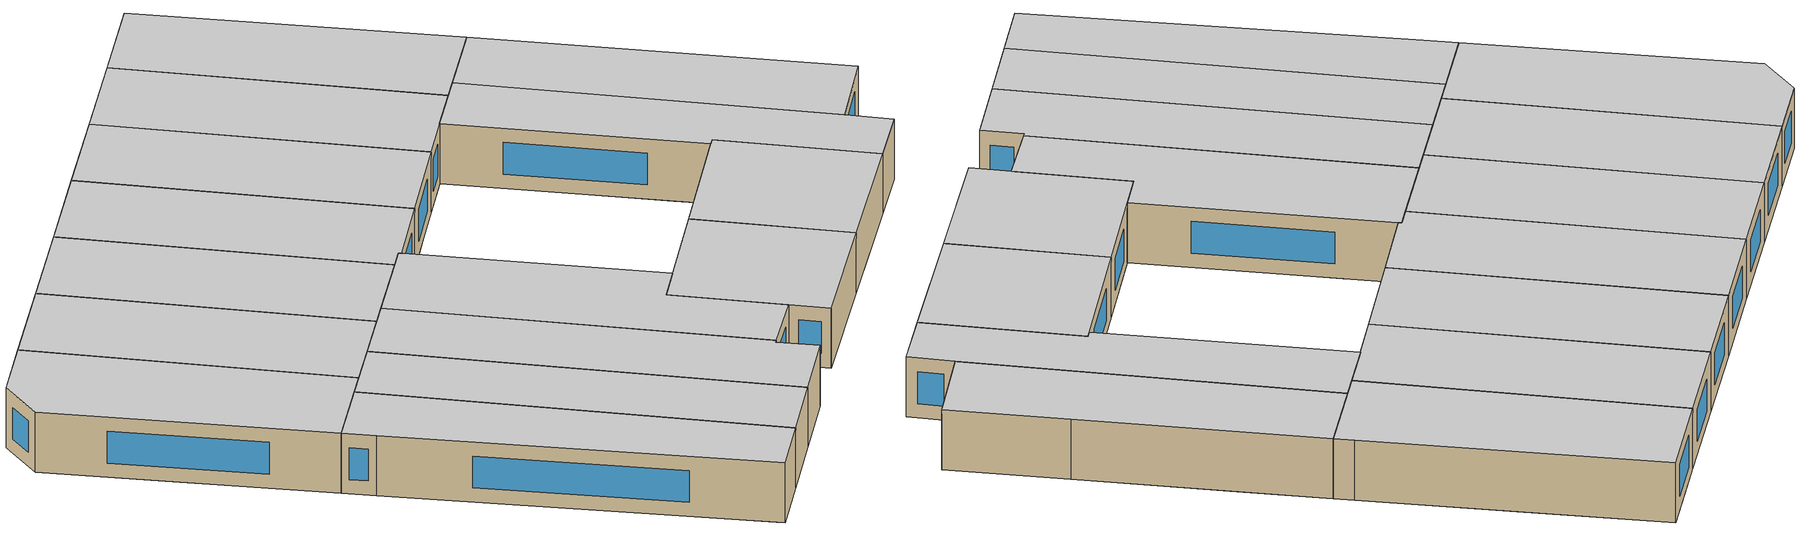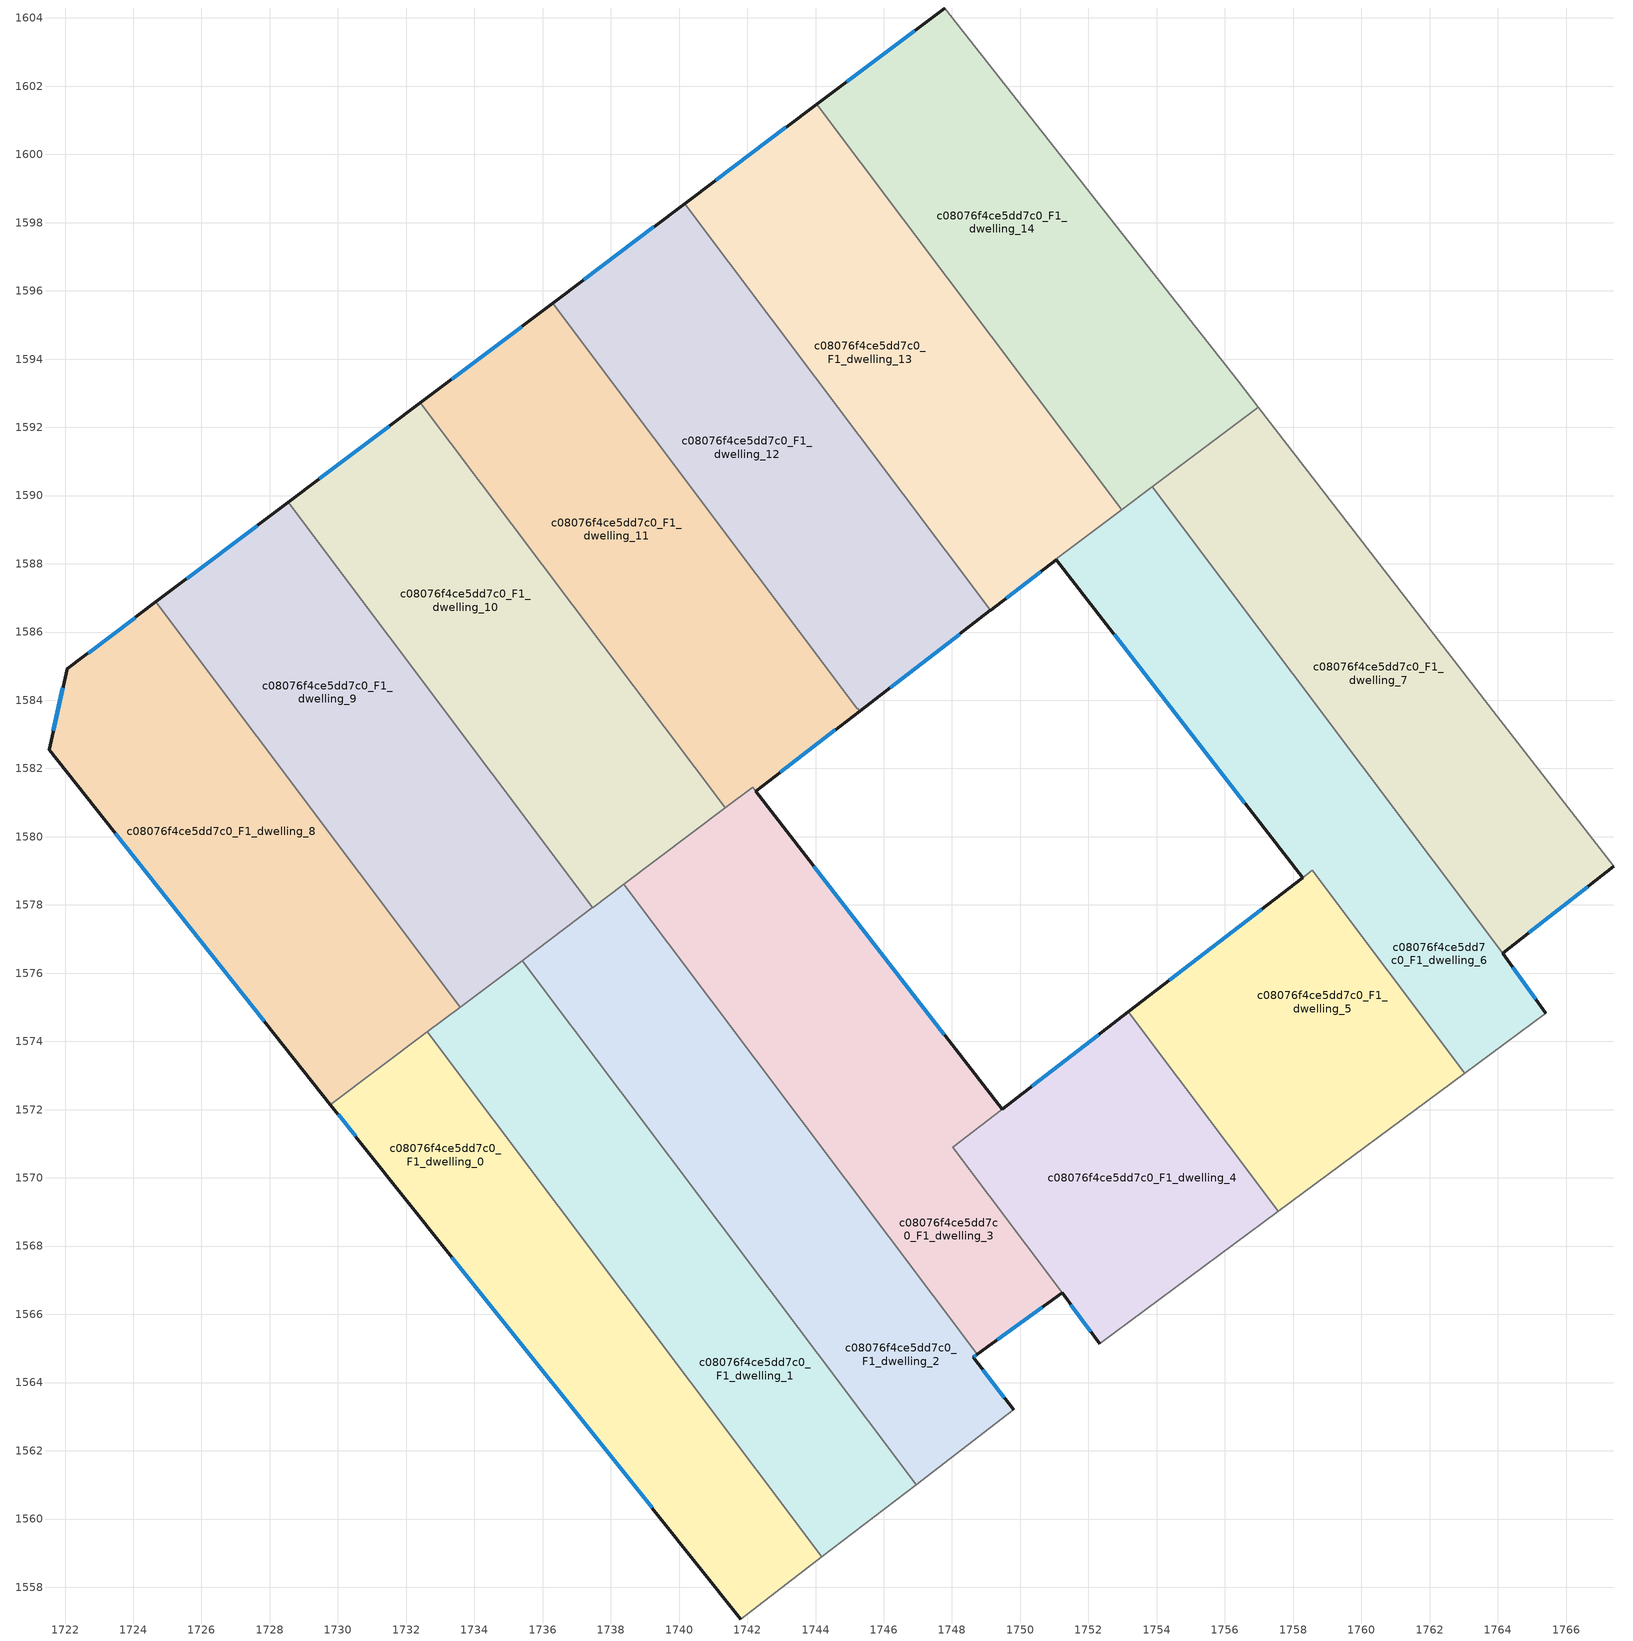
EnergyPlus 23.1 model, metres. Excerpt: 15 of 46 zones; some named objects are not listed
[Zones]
c08076f4ce5dd7c0_F1_dwelling_0
 floor to c08076f4ce5dd7c0_F0_dwelling_10 (EU_floor_Construction): 1732.95,1573.83 1736.19,1569.53 1733.48,1567.5 1730.74,1570.93 1729.78,1572.15 1731.18,1573.19 z3
 floor to c08076f4ce5dd7c0_F0_dwelling_11 (EU_floor_Construction): 1736.19,1569.53 1739.48,1565.15 1737.52,1562.44 1733.48,1567.5 z3
 floor to c08076f4ce5dd7c0_F0_dwelling_12 (EU_floor_Construction): 1739.48,1565.15 1742.84,1560.68 1741.57,1557.37 1737.52,1562.44 z3
 floor to c08076f4ce5dd7c0_F0_dwelling_13 (EU_floor_Construction): 1742.84,1560.68 1744.19,1558.89 1741.81,1557.07 1741.57,1557.37 z3
 floor to c08076f4ce5dd7c0_F0_dwelling_9 (EU_floor_Construction): 1732.62,1574.28 1732.95,1573.83 1731.18,1573.19 z3
 wall outside (EU_wall_Construction): 1729.78,1572.14 1730.74,1570.93 1741.81,1557.07 z3:6
 wall to c08076f4ce5dd7c0_F1_dwelling_1 (EU_wall_Construction): 1744.19,1558.89 1732.62,1574.28 z3:6
 wall adiabatic (EU_wall_Construction): 1741.81,1557.07 1744.19,1558.89 z3:6
 wall to c08076f4ce5dd7c0_F1_dwelling_8 (EU_wall_Construction): 1732.62,1574.28 1729.78,1572.14 z3:6
 window (EU_Window_Construction): 1733.34,1567.68 1739.21,1560.32 / 1730.01,1571.86 1730.52,1571.22 z3.7:5.3
 ceiling to c08076f4ce5dd7c0_F2_dwelling_0 (EU_floor_Construction): 1744.19,1558.89 1732.62,1574.28 1729.78,1572.14 1730.74,1570.93 1741.81,1557.07 z6
c08076f4ce5dd7c0_F1_dwelling_1
 floor to c08076f4ce5dd7c0_F0_dwelling_12 (EU_floor_Construction): 1741.62,1568.1 1744.31,1564.52 1742.84,1560.68 1739.48,1565.15 z3
 floor to c08076f4ce5dd7c0_F0_dwelling_10 (EU_floor_Construction): 1736.38,1575.07 1738.98,1571.62 1736.19,1569.53 1732.95,1573.83 z3
 floor adiabatic (EU_floor_Construction): 1744.31,1564.52 1746.95,1561.01 1744.19,1558.89 1742.84,1560.68 z3
 floor to c08076f4ce5dd7c0_F0_dwelling_11 (EU_floor_Construction): 1738.98,1571.62 1741.62,1568.1 1739.48,1565.15 1736.19,1569.53 z3
 floor to c08076f4ce5dd7c0_F0_dwelling_9 (EU_floor_Construction): 1735.4,1576.37 1736.38,1575.07 1732.95,1573.83 1732.62,1574.28 z3
 wall to c08076f4ce5dd7c0_F1_dwelling_2 (EU_wall_Construction): 1746.95,1561.01 1735.4,1576.37 z3:6
 wall adiabatic (EU_wall_Construction): 1744.19,1558.89 1746.95,1561.01 z3:6
 wall to c08076f4ce5dd7c0_F1_dwelling_9 (EU_wall_Construction): 1735.4,1576.37 1733.59,1575.01 z3:6
 wall to c08076f4ce5dd7c0_F1_dwelling_8 (EU_wall_Construction): 1733.59,1575.01 1732.62,1574.28 z3:6
 ceiling to c08076f4ce5dd7c0_F2_dwelling_1 (EU_floor_Construction): 1746.95,1561.01 1735.4,1576.37 1732.62,1574.28 1744.19,1558.89 z6
c08076f4ce5dd7c0_F1_dwelling_10
 floor adiabatic (EU_floor_Construction): 1736.29,1587.58 1739.8,1582.91 1732.16,1584.98 1728.54,1589.8 1730.05,1590.94 z3
 floor to c08076f4ce5dd7c0_F0_dwelling_7 (EU_floor_Construction): 1739.8,1582.91 1741.32,1580.88 1734.8,1581.48 1732.16,1584.98 z3
 floor to c08076f4ce5dd7c0_F0_dwelling_5 (EU_floor_Construction): 1732.42,1592.72 1736.29,1587.58 1730.05,1590.94 z3
 floor to c08076f4ce5dd7c0_F0_dwelling_8 (EU_floor_Construction): 1741.32,1580.88 1741.35,1580.84 1738.83,1578.95 1736.85,1578.75 1734.8,1581.48 z3
 floor to c08076f4ce5dd7c0_F0_dwelling_9 (EU_floor_Construction): 1738.83,1578.95 1737.47,1577.93 1736.85,1578.75 z3
 wall outside (EU_wall_Construction): 1732.42,1592.72 1728.54,1589.8 z3:6
 wall to c08076f4ce5dd7c0_F1_dwelling_11 (EU_wall_Construction): 1741.35,1580.84 1732.42,1592.72 z3:6
 wall to c08076f4ce5dd7c0_F1_dwelling_9 (EU_wall_Construction): 1728.54,1589.8 1737.47,1577.92 z3:6
 wall to c08076f4ce5dd7c0_F1_dwelling_3 (EU_wall_Construction): 1738.38,1578.61 1741.35,1580.84 z3:6
 wall to c08076f4ce5dd7c0_F1_dwelling_2 (EU_wall_Construction): 1737.47,1577.93 1738.38,1578.61 z3:6
 window (EU_Window_Construction): 1731.51,1592.04 1729.45,1590.49 z3.7:5.3
 ceiling to c08076f4ce5dd7c0_F2_dwelling_10 (EU_floor_Construction): 1741.35,1580.84 1732.42,1592.72 1728.54,1589.8 1737.47,1577.92 z6
c08076f4ce5dd7c0_F1_dwelling_11
 floor to c08076f4ce5dd7c0_F0_dwelling_5 (EU_floor_Construction): 1741.39,1588.86 1745.23,1583.76 1745.29,1583.68 1744.57,1583.13 1736.29,1587.58 1732.42,1592.72 1735.3,1594.89 z3
 floor to c08076f4ce5dd7c0_F0_dwelling_4 (EU_floor_Construction): 1736.29,1595.64 1741.39,1588.86 1735.3,1594.89 z3
 floor to c08076f4ce5dd7c0_F0_dwelling_7 (EU_floor_Construction): 1743.12,1582.01 1742.25,1581.33 1742.16,1581.45 1741.4,1580.88 1741.32,1580.88 1739.8,1582.91 z3
 floor adiabatic (EU_floor_Construction): 1744.57,1583.13 1743.12,1582.01 1739.8,1582.91 1741.32,1580.88 1741.4,1580.88 1741.35,1580.84 1736.29,1587.58 z3
 wall outside (EU_wall_Construction): 1742.25,1581.33 1745.29,1583.68 / 1736.29,1595.64 1732.42,1592.72 z3:6
 wall to c08076f4ce5dd7c0_F1_dwelling_12 (EU_wall_Construction): 1745.29,1583.68 1745.23,1583.76 1736.29,1595.64 z3:6
 wall to c08076f4ce5dd7c0_F1_dwelling_3 (EU_wall_Construction): 1741.35,1580.85 1742.16,1581.45 1742.25,1581.33 z3:6
 window (EU_Window_Construction): 1742.96,1581.88 1744.58,1583.13 / 1735.38,1594.96 1733.33,1593.41 z3.7:5.3
 ceiling to c08076f4ce5dd7c0_F2_dwelling_11 (EU_floor_Construction): 1745.29,1583.68 1745.23,1583.76 1736.29,1595.64 1732.42,1592.72 1741.35,1580.84 1742.16,1581.45 1742.25,1581.33 z6
c08076f4ce5dd7c0_F1_dwelling_12
 floor to c08076f4ce5dd7c0_F0_dwelling_4 (EU_floor_Construction): 1741.91,1596.24 1747.51,1585.39 1746.04,1584.25 1741.41,1588.84 1736.29,1595.64 1740.17,1598.56 z3
 floor to c08076f4ce5dd7c0_F0_dwelling_3 (EU_floor_Construction): 1741.91,1596.24 1748.93,1586.91 1749,1586.54 1747.51,1585.39 z3
 floor to c08076f4ce5dd7c0_F0_dwelling_5 (EU_floor_Construction): 1746.04,1584.25 1745.29,1583.68 1745.23,1583.76 1741.41,1588.84 z3
 floor to c08076f4ce5dd7c0_F0_dwelling_2 (EU_floor_Construction): 1748.93,1586.91 1749.1,1586.67 1749.13,1586.63 1749,1586.54 z3
 wall outside (EU_wall_Construction): 1745.29,1583.68 1749.13,1586.63 / 1740.17,1598.56 1736.29,1595.64 z3:6
 wall to c08076f4ce5dd7c0_F1_dwelling_13 (EU_wall_Construction): 1749.13,1586.63 1749.1,1586.67 1740.17,1598.56 z3:6
 window (EU_Window_Construction): 1746.19,1584.37 1748.23,1585.94 / 1739.26,1597.87 1737.2,1596.33 z3.7:5.3
 ceiling to c08076f4ce5dd7c0_F2_dwelling_12 (EU_floor_Construction): 1749.13,1586.63 1749.1,1586.67 1740.17,1598.56 1736.29,1595.64 1745.23,1583.76 1745.29,1583.68 z6
c08076f4ce5dd7c0_F1_dwelling_13
 floor to c08076f4ce5dd7c0_F0_dwelling_3 (EU_floor_Construction): 1746.8,1597.81 1748.93,1586.91 1741.91,1596.24 1740.56,1598.85 1744.04,1601.47 z3
 floor to c08076f4ce5dd7c0_F0_dwelling_2 (EU_floor_Construction): 1746.8,1597.81 1751.38,1591.72 1751.03,1588.1 1749.13,1586.64 1749.1,1586.67 1748.93,1586.91 z3
 floor to c08076f4ce5dd7c0_F0_dwelling_1 (EU_floor_Construction): 1751.38,1591.72 1752.98,1589.59 1751.05,1588.13 1751.06,1588.12 1751.03,1588.1 z3
 floor to c08076f4ce5dd7c0_F0_dwelling_4 (EU_floor_Construction): 1740.56,1598.85 1741.91,1596.24 1740.17,1598.56 z3
 wall outside (EU_wall_Construction): 1744.04,1601.47 1740.17,1598.56 / 1749.13,1586.64 1751.06,1588.12 z3:6
 wall to c08076f4ce5dd7c0_F1_dwelling_14 (EU_wall_Construction): 1752.98,1589.59 1744.04,1601.47 z3:6
 wall to c08076f4ce5dd7c0_F1_dwelling_6 (EU_wall_Construction): 1751.06,1588.12 1751.05,1588.13 1752.98,1589.59 z3:6
 window (EU_Window_Construction): 1743.13,1600.79 1741.08,1599.24 / 1749.58,1586.98 1750.61,1587.77 z3.7:5.3
 ceiling to c08076f4ce5dd7c0_F2_dwelling_13 (EU_floor_Construction): 1751.06,1588.12 1751.05,1588.13 1752.98,1589.59 1744.04,1601.47 1740.17,1598.56 1749.1,1586.67 1749.13,1586.64 z6
c08076f4ce5dd7c0_F1_dwelling_14
 floor to c08076f4ce5dd7c0_F0_dwelling_1 (EU_floor_Construction): 1752.06,1598.86 1756.41,1593.34 1756.98,1592.6 1752.98,1589.59 1751.38,1591.72 z3
 floor to c08076f4ce5dd7c0_F0_dwelling_2 (EU_floor_Construction): 1747.78,1604.29 1752.06,1598.86 1751.38,1591.72 1746.8,1597.81 1745.82,1602.82 z3
 floor to c08076f4ce5dd7c0_F0_dwelling_3 (EU_floor_Construction): 1745.82,1602.82 1746.8,1597.81 1744.04,1601.47 z3
 wall outside (EU_wall_Construction): 1747.78,1604.29 1744.04,1601.47 z3:6
 wall adiabatic (EU_wall_Construction): 1756.98,1592.6 1756.41,1593.34 1747.78,1604.29 z3:6
 wall to c08076f4ce5dd7c0_F1_dwelling_7 (EU_wall_Construction): 1753.87,1590.26 1756.98,1592.6 z3:6
 wall to c08076f4ce5dd7c0_F1_dwelling_6 (EU_wall_Construction): 1752.98,1589.59 1753.87,1590.26 z3:6
 window (EU_Window_Construction): 1746.9,1603.63 1744.92,1602.14 z3.7:5.3
 ceiling to c08076f4ce5dd7c0_F2_dwelling_14 (EU_floor_Construction): 1756.98,1592.6 1756.41,1593.34 1747.78,1604.29 1744.04,1601.47 1752.98,1589.59 z6
c08076f4ce5dd7c0_F1_dwelling_2
 floor to c08076f4ce5dd7c0_F0_dwelling_11 (EU_floor_Construction): 1741.96,1573.85 1743.9,1571.26 1741.62,1568.1 1738.98,1571.62 z3
 floor to c08076f4ce5dd7c0_F0_dwelling_12 (EU_floor_Construction): 1743.9,1571.26 1745.88,1568.63 1744.31,1564.52 1741.62,1568.1 z3
 floor to c08076f4ce5dd7c0_F0_dwelling_13 (EU_floor_Construction): 1745.88,1568.63 1748.74,1564.83 1748.62,1564.74 1749.81,1563.2 1746.95,1561.01 1744.31,1564.52 z3
 floor to c08076f4ce5dd7c0_F0_dwelling_10 (EU_floor_Construction): 1740.05,1576.39 1741.96,1573.85 1738.98,1571.62 1736.38,1575.07 z3
 floor to c08076f4ce5dd7c0_F0_dwelling_9 (EU_floor_Construction): 1738.38,1578.61 1740.05,1576.39 1736.38,1575.07 1735.4,1576.37 z3
 wall outside (EU_wall_Construction): 1749.81,1563.2 1748.62,1564.74 1748.74,1564.83 z3:6
 wall to c08076f4ce5dd7c0_F1_dwelling_3 (EU_wall_Construction): 1748.74,1564.83 1738.38,1578.61 z3:6
 wall adiabatic (EU_wall_Construction): 1746.95,1561.01 1749.79,1563.18 1749.81,1563.2 z3:6
 wall to c08076f4ce5dd7c0_F1_dwelling_9 (EU_wall_Construction): 1737.47,1577.93 1735.4,1576.37 z3:6
 window (EU_Window_Construction): 1748.64,1564.76 1748.71,1564.81 / 1749.53,1563.56 1748.9,1564.38 z3.7:5.3
 ceiling to c08076f4ce5dd7c0_F2_dwelling_2 (EU_floor_Construction): 1749.79,1563.18 1749.81,1563.2 1748.62,1564.74 1748.74,1564.83 1738.38,1578.61 1735.4,1576.37 1746.95,1561.01 z6
c08076f4ce5dd7c0_F1_dwelling_3
 floor to c08076f4ce5dd7c0_F0_dwelling_13 (EU_floor_Construction): 1749.47,1572.01 1748.02,1570.9 1751.22,1566.63 1748.74,1564.83 1745.88,1568.63 1747.93,1573.99 z3
 floor to c08076f4ce5dd7c0_F0_dwelling_11 (EU_floor_Construction): 1745.81,1576.73 1746.87,1575.37 1743.9,1571.26 1741.96,1573.85 z3
 floor to c08076f4ce5dd7c0_F0_dwelling_9 (EU_floor_Construction): 1743.72,1579.43 1744.76,1578.09 1740.05,1576.39 1738.38,1578.61 1738.83,1578.95 z3
 floor to c08076f4ce5dd7c0_F0_dwelling_12 (EU_floor_Construction): 1746.87,1575.37 1747.93,1573.99 1745.88,1568.63 1743.9,1571.26 z3
 floor to c08076f4ce5dd7c0_F0_dwelling_7 (EU_floor_Construction): 1742.25,1581.33 1742.69,1580.76 1741.4,1580.88 1742.16,1581.45 z3
 floor to c08076f4ce5dd7c0_F0_dwelling_10 (EU_floor_Construction): 1744.76,1578.09 1745.81,1576.73 1741.96,1573.85 1740.05,1576.39 z3
 floor to c08076f4ce5dd7c0_F0_dwelling_8 (EU_floor_Construction): 1742.69,1580.76 1743.72,1579.43 1738.83,1578.95 1741.39,1580.88 z3
 wall outside (EU_wall_Construction): 1749.47,1572.01 1742.25,1581.33 / 1748.74,1564.83 1751.22,1566.63 z3:6
 wall to c08076f4ce5dd7c0_F1_dwelling_4 (EU_wall_Construction): 1751.22,1566.63 1748.02,1570.9 1749.47,1572.01 z3:6
 window (EU_Window_Construction): 1747.77,1574.2 1743.94,1579.14 / 1749.32,1565.25 1750.64,1566.21 z3.7:5.3
 ceiling to c08076f4ce5dd7c0_F2_dwelling_3 (EU_floor_Construction): 1751.22,1566.63 1748.02,1570.9 1749.47,1572.01 1742.25,1581.33 1742.16,1581.45 1738.38,1578.61 1748.74,1564.83 z6
c08076f4ce5dd7c0_F1_dwelling_4
 floor to c08076f4ce5dd7c0_F0_dwelling_14 (EU_floor_Construction): 1753.17,1574.87 1757.57,1569.02 1752.34,1565.14 1752.33,1565.14 1751.22,1566.63 1751.22,1566.64 1750.56,1567.53 1750.44,1572.76 z3
 floor to c08076f4ce5dd7c0_F0_dwelling_13 (EU_floor_Construction): 1750.44,1572.76 1750.56,1567.53 1751.22,1566.64 1748.02,1570.9 z3
 wall outside (EU_wall_Construction): 1751.22,1566.63 1752.33,1565.14 / 1753.17,1574.87 1749.47,1572.01 z3:6
 wall to c08076f4ce5dd7c0_F1_dwelling_5 (EU_wall_Construction): 1757.57,1569.02 1753.17,1574.87 z3:6
 wall adiabatic (EU_wall_Construction): 1752.33,1565.14 1752.34,1565.14 1757.57,1569.02 z3:6
 window (EU_Window_Construction): 1751.49,1566.28 1752.07,1565.49 / 1752.3,1574.2 1750.34,1572.68 z3.7:5.3
 ceiling to c08076f4ce5dd7c0_F2_dwelling_4 (EU_floor_Construction): 1757.57,1569.02 1753.17,1574.87 1748.02,1570.9 1751.22,1566.63 1752.33,1565.14 1752.34,1565.14 z6
c08076f4ce5dd7c0_F1_dwelling_5
 floor to c08076f4ce5dd7c0_F0_dwelling_15 (EU_floor_Construction): 1758.56,1579.01 1763.03,1573.07 1760.65,1571.3 1754.87,1576.17 z3
 floor to c08076f4ce5dd7c0_F0_dwelling_14 (EU_floor_Construction): 1760.65,1571.3 1757.57,1569.02 1753.17,1574.87 1754.87,1576.17 z3
 wall outside (EU_wall_Construction): 1758.28,1578.8 1753.17,1574.87 z3:6
 wall adiabatic (EU_wall_Construction): 1757.57,1569.02 1763.03,1573.07 z3:6
 wall to c08076f4ce5dd7c0_F1_dwelling_6 (EU_wall_Construction): 1763.03,1573.07 1758.56,1579.01 1758.28,1578.8 z3:6
 window (EU_Window_Construction): 1757.08,1577.87 1754.37,1575.79 z3.7:5.3
 ceiling to c08076f4ce5dd7c0_F2_dwelling_5 (EU_floor_Construction): 1763.03,1573.07 1758.56,1579.01 1753.17,1574.87 1757.57,1569.02 z6
c08076f4ce5dd7c0_F1_dwelling_6
 floor to c08076f4ce5dd7c0_F0_dwelling_15 (EU_floor_Construction): 1764.15,1576.59 1765.4,1574.82 1763.03,1573.07 1758.56,1579.02 1758.28,1578.8 1757.3,1580.07 1761.53,1580.07 z3
 floor to c08076f4ce5dd7c0_F0_dwelling_0 (EU_floor_Construction): 1756.6,1586.62 1761.53,1580.07 1757.3,1580.07 1754.17,1584.11 z3
 floor to c08076f4ce5dd7c0_F0_dwelling_1 (EU_floor_Construction): 1753.87,1590.26 1756.6,1586.62 1754.17,1584.11 1751.06,1588.12 1751.05,1588.13 z3
 wall outside (EU_wall_Construction): 1765.4,1574.82 1764.15,1576.59 / 1751.06,1588.12 1758.28,1578.8 z3:6
 wall to c08076f4ce5dd7c0_F1_dwelling_7 (EU_wall_Construction): 1764.15,1576.59 1753.87,1590.26 z3:6
 wall adiabatic (EU_wall_Construction): 1763.03,1573.07 1765.4,1574.82 z3:6
 window (EU_Window_Construction): 1765.1,1575.23 1764.44,1576.17 / 1752.76,1585.93 1756.58,1580.99 z3.7:5.3
 ceiling to c08076f4ce5dd7c0_F2_dwelling_6 (EU_floor_Construction): 1765.4,1574.82 1764.15,1576.59 1753.87,1590.26 1751.05,1588.13 1751.06,1588.12 1758.28,1578.8 1758.56,1579.02 1763.03,1573.07 z6
c08076f4ce5dd7c0_F1_dwelling_7
 floor to c08076f4ce5dd7c0_F0_dwelling_0 (EU_floor_Construction): 1763.97,1583.55 1766.68,1580.07 1761.53,1580.07 1756.6,1586.62 1759.38,1589.5 z3
 floor to c08076f4ce5dd7c0_F0_dwelling_1 (EU_floor_Construction): 1756.98,1592.6 1759.38,1589.5 1756.6,1586.62 1753.87,1590.26 z3
 floor to c08076f4ce5dd7c0_F0_dwelling_15 (EU_floor_Construction): 1766.68,1580.07 1767.41,1579.13 1764.15,1576.59 1761.53,1580.07 z3
 wall outside (EU_wall_Construction): 1764.15,1576.59 1767.41,1579.13 z3:6
 wall adiabatic (EU_wall_Construction): 1767.41,1579.13 1763.97,1583.55 1756.98,1592.6 z3:6
 window (EU_Window_Construction): 1764.91,1577.18 1766.64,1578.53 z3.7:5.3
 ceiling to c08076f4ce5dd7c0_F2_dwelling_7 (EU_floor_Construction): 1767.41,1579.13 1763.97,1583.55 1756.98,1592.6 1753.87,1590.26 1764.15,1576.59 z6
c08076f4ce5dd7c0_F1_dwelling_8
 floor to c08076f4ce5dd7c0_F0_dwelling_8 (EU_floor_Construction): 1728.28,1582.08 1731.19,1578.2 1725.43,1577.64 1721.53,1582.55 1721.56,1582.69 z3
 floor to c08076f4ce5dd7c0_F0_dwelling_9 (EU_floor_Construction): 1731.19,1578.2 1733.59,1575.01 1731.18,1573.19 1729.45,1572.57 1725.43,1577.64 z3
 floor to c08076f4ce5dd7c0_F0_dwelling_7 (EU_floor_Construction): 1724.66,1586.88 1728.28,1582.08 1721.56,1582.69 1722.06,1584.92 z3
 floor to c08076f4ce5dd7c0_F0_dwelling_10 (EU_floor_Construction): 1731.18,1573.19 1729.78,1572.15 1729.45,1572.57 z3
 wall outside (EU_wall_Construction): 1724.66,1586.88 1722.06,1584.92 1721.53,1582.55 1729.78,1572.14 z3:6
 wall to c08076f4ce5dd7c0_F1_dwelling_9 (EU_wall_Construction): 1733.59,1575.01 1724.66,1586.88 z3:6
 window (EU_Window_Construction): 1723.47,1580.11 1727.84,1574.59 / 1721.94,1584.37 1721.66,1583.11 / 1724.05,1586.42 1722.67,1585.38 z3.7:5.3
 ceiling to c08076f4ce5dd7c0_F2_dwelling_8 (EU_floor_Construction): 1733.59,1575.01 1724.66,1586.88 1722.06,1584.92 1721.53,1582.55 1729.78,1572.14 z6
c08076f4ce5dd7c0_F1_dwelling_9
 floor to c08076f4ce5dd7c0_F0_dwelling_7 (EU_floor_Construction): 1732.16,1584.98 1734.8,1581.48 1728.28,1582.08 1724.66,1586.88 1724.8,1586.98 z3
 floor to c08076f4ce5dd7c0_F0_dwelling_8 (EU_floor_Construction): 1734.8,1581.48 1736.85,1578.75 1731.19,1578.2 1728.28,1582.08 z3
 floor adiabatic (EU_floor_Construction): 1728.54,1589.8 1732.16,1584.98 1724.8,1586.98 z3
 floor to c08076f4ce5dd7c0_F0_dwelling_9 (EU_floor_Construction): 1736.85,1578.75 1737.47,1577.92 1733.59,1575.01 1731.19,1578.2 z3
 wall outside (EU_wall_Construction): 1728.54,1589.8 1724.66,1586.88 z3:6
 window (EU_Window_Construction): 1727.63,1589.12 1725.57,1587.57 z3.7:5.3
 ceiling to c08076f4ce5dd7c0_F2_dwelling_9 (EU_floor_Construction): 1737.47,1577.92 1728.54,1589.8 1724.66,1586.88 1733.59,1575.01 z6
[Building]
EU S2 Campaign: North Axis=0; Terrain=City; Solar Distribution=FullExterior
[Site:Location]
Budapest.Ferenc.Liszt.Intl.AP: Latitude=47.437; Longitude=19.256; Time Zone=1; Elevation=185
[SizingPeriod:WeatherFileDays]
AnnualSizingPeriod: Begin Month=1; Begin Day of Month=1; End Month=12; End Day of Month=31; Day of Week for Start Day=Monday; Use Weather File Daylight Saving Period=No; Use Weather File Rain and Snow Indicators=No
[MATERIAL]
EU_InternalMass_Material: Roughness=MediumRough; Thickness=0.1; Conductivity=1; Density=1800; Specific Heat=900; Thermal Absorptance=0.9; Solar Absorptance=0.7; Visible Absorptance=0.7
[MATERIAL:NOMASS] Roughness=MediumRough; Thermal Absorptance=0.9; Solar Absorptance=0.7; Visible Absorptance=0.7
Name | Thermal Resistance
EU_wall_NoMass | 0.832559
EU_floor_NoMass | 0.872794
[WINDOWMATERIAL:SIMPLEGLAZINGSYSTEM]
EU_Window_SimpleGlazing: UFactor=2.79869; Solar Heat Gain Coefficient=0.75; Visible Transmittance=0.75
[CONSTRUCTION]
EU_wall_Construction: EU_wall_NoMass
EU_floor_Construction: EU_floor_NoMass
EU_Window_Construction: EU_Window_SimpleGlazing
EU_InternalMass_Construction: EU_InternalMass_Material
[ZONE] Type=1; Multiplier=1; Ceiling Height=autocalculate; Floor Area=autocalculate; Part of Total Floor Area=Yes
Name | Volume
c08076f4ce5dd7c0_F1_dwelling_0 | 189.305
c08076f4ce5dd7c0_F1_dwelling_1 | 200.863
c08076f4ce5dd7c0_F1_dwelling_10 | 216.558
c08076f4ce5dd7c0_F1_dwelling_11 | 217.589
c08076f4ce5dd7c0_F1_dwelling_12 | 217.319
c08076f4ce5dd7c0_F1_dwelling_13 | 216.57
c08076f4ce5dd7c0_F1_dwelling_14 | 216.371
c08076f4ce5dd7c0_F1_dwelling_2 | 213.643
c08076f4ce5dd7c0_F1_dwelling_3 | 221.586
c08076f4ce5dd7c0_F1_dwelling_4 | 141.654
c08076f4ce5dd7c0_F1_dwelling_5 | 150.49
c08076f4ce5dd7c0_F1_dwelling_6 | 189.018
c08076f4ce5dd7c0_F1_dwelling_7 | 205.152
c08076f4ce5dd7c0_F1_dwelling_8 | 216.362
c08076f4ce5dd7c0_F1_dwelling_9 | 216.373
[INTERNALMASS] Construction=EU_InternalMass_Construction
Name | Zone or ZoneList | Surface Area
c08076f4ce5dd7c0_F1_dwelling_0_EU_InternalMass | c08076f4ce5dd7c0_F1_dwelling_0 | 63.1017
c08076f4ce5dd7c0_F1_dwelling_1_EU_InternalMass | c08076f4ce5dd7c0_F1_dwelling_1 | 66.9512
c08076f4ce5dd7c0_F1_dwelling_2_EU_InternalMass | c08076f4ce5dd7c0_F1_dwelling_2 | 71.2158
c08076f4ce5dd7c0_F1_dwelling_3_EU_InternalMass | c08076f4ce5dd7c0_F1_dwelling_3 | 73.8654
c08076f4ce5dd7c0_F1_dwelling_4_EU_InternalMass | c08076f4ce5dd7c0_F1_dwelling_4 | 47.2173
c08076f4ce5dd7c0_F1_dwelling_5_EU_InternalMass | c08076f4ce5dd7c0_F1_dwelling_5 | 50.1817
c08076f4ce5dd7c0_F1_dwelling_6_EU_InternalMass | c08076f4ce5dd7c0_F1_dwelling_6 | 63.0069
c08076f4ce5dd7c0_F1_dwelling_7_EU_InternalMass | c08076f4ce5dd7c0_F1_dwelling_7 | 68.3838
c08076f4ce5dd7c0_F1_dwelling_8_EU_InternalMass | c08076f4ce5dd7c0_F1_dwelling_8 | 72.1205
c08076f4ce5dd7c0_F1_dwelling_9_EU_InternalMass | c08076f4ce5dd7c0_F1_dwelling_9 | 72.1244
c08076f4ce5dd7c0_F1_dwelling_10_EU_InternalMass | c08076f4ce5dd7c0_F1_dwelling_10 | 72.1824
c08076f4ce5dd7c0_F1_dwelling_11_EU_InternalMass | c08076f4ce5dd7c0_F1_dwelling_11 | 72.5327
c08076f4ce5dd7c0_F1_dwelling_12_EU_InternalMass | c08076f4ce5dd7c0_F1_dwelling_12 | 72.4935
c08076f4ce5dd7c0_F1_dwelling_13_EU_InternalMass | c08076f4ce5dd7c0_F1_dwelling_13 | 72.1898
c08076f4ce5dd7c0_F1_dwelling_14_EU_InternalMass | c08076f4ce5dd7c0_F1_dwelling_14 | 72.1234
[OTHEREQUIPMENT] Fuel Type=Electricity; Design Level Calculation Method=Watts/Area; Power per Zone Floor Area=1; Fraction Latent=0; Fraction Radiant=0; Fraction Lost=0; Carbon Dioxide Generation Rate=0; EndUse Subcategory=EU_Step8_InternalGains
Name | Zone or ZoneList or Space or SpaceList | Schedule
EU_Step8_InternalGain_c08076f4ce5dd7c0_F1_dwelling_0_f000 | c08076f4ce5dd7c0_F1_dwelling_0 | EU_Step8_GainSchedule_c08076f4ce5dd7c0_F1_dwelling_0_f000
EU_Step8_InternalGain_c08076f4ce5dd7c0_F1_dwelling_1_f000 | c08076f4ce5dd7c0_F1_dwelling_1 | EU_Step8_GainSchedule_c08076f4ce5dd7c0_F1_dwelling_1_f000
EU_Step8_InternalGain_c08076f4ce5dd7c0_F1_dwelling_2_f000 | c08076f4ce5dd7c0_F1_dwelling_2 | EU_Step8_GainSchedule_c08076f4ce5dd7c0_F1_dwelling_2_f000
EU_Step8_InternalGain_c08076f4ce5dd7c0_F1_dwelling_3_f000 | c08076f4ce5dd7c0_F1_dwelling_3 | EU_Step8_GainSchedule_c08076f4ce5dd7c0_F1_dwelling_3_f000
EU_Step8_InternalGain_c08076f4ce5dd7c0_F1_dwelling_4_f000 | c08076f4ce5dd7c0_F1_dwelling_4 | EU_Step8_GainSchedule_c08076f4ce5dd7c0_F1_dwelling_4_f000
EU_Step8_InternalGain_c08076f4ce5dd7c0_F1_dwelling_5_f000 | c08076f4ce5dd7c0_F1_dwelling_5 | EU_Step8_GainSchedule_c08076f4ce5dd7c0_F1_dwelling_5_f000
EU_Step8_InternalGain_c08076f4ce5dd7c0_F1_dwelling_6_f000 | c08076f4ce5dd7c0_F1_dwelling_6 | EU_Step8_GainSchedule_c08076f4ce5dd7c0_F1_dwelling_6_f000
EU_Step8_InternalGain_c08076f4ce5dd7c0_F1_dwelling_7_f000 | c08076f4ce5dd7c0_F1_dwelling_7 | EU_Step8_GainSchedule_c08076f4ce5dd7c0_F1_dwelling_7_f000
EU_Step8_InternalGain_c08076f4ce5dd7c0_F1_dwelling_8_f000 | c08076f4ce5dd7c0_F1_dwelling_8 | EU_Step8_GainSchedule_c08076f4ce5dd7c0_F1_dwelling_8_f000
EU_Step8_InternalGain_c08076f4ce5dd7c0_F1_dwelling_9_f000 | c08076f4ce5dd7c0_F1_dwelling_9 | EU_Step8_GainSchedule_c08076f4ce5dd7c0_F1_dwelling_9_f000
EU_Step8_InternalGain_c08076f4ce5dd7c0_F1_dwelling_10_f000 | c08076f4ce5dd7c0_F1_dwelling_10 | EU_Step8_GainSchedule_c08076f4ce5dd7c0_F1_dwelling_10_f000
EU_Step8_InternalGain_c08076f4ce5dd7c0_F1_dwelling_11_f000 | c08076f4ce5dd7c0_F1_dwelling_11 | EU_Step8_GainSchedule_c08076f4ce5dd7c0_F1_dwelling_11_f000
EU_Step8_InternalGain_c08076f4ce5dd7c0_F1_dwelling_12_f000 | c08076f4ce5dd7c0_F1_dwelling_12 | EU_Step8_GainSchedule_c08076f4ce5dd7c0_F1_dwelling_12_f000
EU_Step8_InternalGain_c08076f4ce5dd7c0_F1_dwelling_13_f000 | c08076f4ce5dd7c0_F1_dwelling_13 | EU_Step8_GainSchedule_c08076f4ce5dd7c0_F1_dwelling_13_f000
EU_Step8_InternalGain_c08076f4ce5dd7c0_F1_dwelling_14_f000 | c08076f4ce5dd7c0_F1_dwelling_14 | EU_Step8_GainSchedule_c08076f4ce5dd7c0_F1_dwelling_14_f000
[ZONEVENTILATION:DESIGNFLOWRATE] Schedule=EU_AlwaysOn; Design Flow Rate Calculation Method=AirChanges/Hour; Air Changes per Hour=0.475469; Ventilation Type=Natural; Fan Pressure Rise=0; Fan Total Efficiency=1; Constant Term Coefficient=1; Temperature Term Coefficient=0; Velocity Term Coefficient=0; Velocity Squared Term Coefficient=0; Minimum Indoor Temperature=-100; Maximum Indoor Temperature=100; Delta Temperature=-100; Minimum Outdoor Temperature=-100; Maximum Outdoor Temperature=100; Maximum Wind Speed=40
Name | Zone or ZoneList or Space or SpaceList
EU_ConstantAir_c08076f4ce5dd7c0_F1_dwelling_0 | c08076f4ce5dd7c0_F1_dwelling_0
EU_ConstantAir_c08076f4ce5dd7c0_F1_dwelling_1 | c08076f4ce5dd7c0_F1_dwelling_1
EU_ConstantAir_c08076f4ce5dd7c0_F1_dwelling_2 | c08076f4ce5dd7c0_F1_dwelling_2
EU_ConstantAir_c08076f4ce5dd7c0_F1_dwelling_3 | c08076f4ce5dd7c0_F1_dwelling_3
EU_ConstantAir_c08076f4ce5dd7c0_F1_dwelling_4 | c08076f4ce5dd7c0_F1_dwelling_4
EU_ConstantAir_c08076f4ce5dd7c0_F1_dwelling_5 | c08076f4ce5dd7c0_F1_dwelling_5
EU_ConstantAir_c08076f4ce5dd7c0_F1_dwelling_6 | c08076f4ce5dd7c0_F1_dwelling_6
EU_ConstantAir_c08076f4ce5dd7c0_F1_dwelling_7 | c08076f4ce5dd7c0_F1_dwelling_7
EU_ConstantAir_c08076f4ce5dd7c0_F1_dwelling_8 | c08076f4ce5dd7c0_F1_dwelling_8
EU_ConstantAir_c08076f4ce5dd7c0_F1_dwelling_9 | c08076f4ce5dd7c0_F1_dwelling_9
EU_ConstantAir_c08076f4ce5dd7c0_F1_dwelling_10 | c08076f4ce5dd7c0_F1_dwelling_10
EU_ConstantAir_c08076f4ce5dd7c0_F1_dwelling_11 | c08076f4ce5dd7c0_F1_dwelling_11
EU_ConstantAir_c08076f4ce5dd7c0_F1_dwelling_12 | c08076f4ce5dd7c0_F1_dwelling_12
EU_ConstantAir_c08076f4ce5dd7c0_F1_dwelling_13 | c08076f4ce5dd7c0_F1_dwelling_13
EU_ConstantAir_c08076f4ce5dd7c0_F1_dwelling_14 | c08076f4ce5dd7c0_F1_dwelling_14
[HVACTEMPLATE:ZONE:IDEALLOADSAIRSYSTEM] System Availability Schedule=EU_AlwaysOn; Maximum Heating Supply Air Temperature=50; Minimum Cooling Supply Air Temperature=13; Maximum Heating Supply Air Humidity Ratio=0.0156; Minimum Cooling Supply Air Humidity Ratio=0.0077; Heating Limit=NoLimit; Cooling Limit=NoLimit; Heating Availability Schedule=EU_AlwaysOn; Cooling Availability Schedule=EU_CoolingOff; Dehumidification Control Type=ConstantSensibleHeatRatio; Cooling Sensible Heat Ratio=0.7; Dehumidification Setpoint=60; Humidification Control Type=None; Humidification Setpoint=30; Outdoor Air Method=None; Outdoor Air Flow Rate per Person=0.00944; Outdoor Air Flow Rate per Zone Floor Area=0; Outdoor Air Flow Rate per Zone=0; Demand Controlled Ventilation Type=None; Outdoor Air Economizer Type=NoEconomizer; Heat Recovery Type=None; Sensible Heat Recovery Effectiveness=0.7; Latent Heat Recovery Effectiveness=0.65
Name | Template Thermostat
c08076f4ce5dd7c0_F1_dwelling_0 | EU_HeatOnly_c08076f4ce5dd7c0_F1_dwelling_0
c08076f4ce5dd7c0_F1_dwelling_1 | EU_HeatOnly_c08076f4ce5dd7c0_F1_dwelling_1
c08076f4ce5dd7c0_F1_dwelling_2 | EU_HeatOnly_c08076f4ce5dd7c0_F1_dwelling_2
c08076f4ce5dd7c0_F1_dwelling_3 | EU_HeatOnly_c08076f4ce5dd7c0_F1_dwelling_3
c08076f4ce5dd7c0_F1_dwelling_4 | EU_HeatOnly_c08076f4ce5dd7c0_F1_dwelling_4
c08076f4ce5dd7c0_F1_dwelling_5 | EU_HeatOnly_c08076f4ce5dd7c0_F1_dwelling_5
c08076f4ce5dd7c0_F1_dwelling_6 | EU_HeatOnly_c08076f4ce5dd7c0_F1_dwelling_6
c08076f4ce5dd7c0_F1_dwelling_7 | EU_HeatOnly_c08076f4ce5dd7c0_F1_dwelling_7
c08076f4ce5dd7c0_F1_dwelling_8 | EU_HeatOnly_c08076f4ce5dd7c0_F1_dwelling_8
c08076f4ce5dd7c0_F1_dwelling_9 | EU_HeatOnly_c08076f4ce5dd7c0_F1_dwelling_9
c08076f4ce5dd7c0_F1_dwelling_10 | EU_HeatOnly_c08076f4ce5dd7c0_F1_dwelling_10
c08076f4ce5dd7c0_F1_dwelling_11 | EU_HeatOnly_c08076f4ce5dd7c0_F1_dwelling_11
c08076f4ce5dd7c0_F1_dwelling_12 | EU_HeatOnly_c08076f4ce5dd7c0_F1_dwelling_12
c08076f4ce5dd7c0_F1_dwelling_13 | EU_HeatOnly_c08076f4ce5dd7c0_F1_dwelling_13
c08076f4ce5dd7c0_F1_dwelling_14 | EU_HeatOnly_c08076f4ce5dd7c0_F1_dwelling_14
[SIZING:ZONE] Zone Cooling Design Supply Air Temperature Input Method=SupplyAirTemperature; Zone Cooling Design Supply Air Temperature=13; Zone Heating Design Supply Air Temperature Input Method=SupplyAirTemperature; Zone Heating Design Supply Air Temperature=50; Zone Cooling Design Supply Air Humidity Ratio=0.008; Zone Heating Design Supply Air Humidity Ratio=0.008; Cooling Design Air Flow Method=DesignDay; Cooling Design Air Flow Rate=0; Cooling Minimum Air Flow per Zone Floor Area=0.000762; Cooling Minimum Air Flow=0; Cooling Minimum Air Flow Fraction=0.2; Heating Design Air Flow Method=DesignDay; Heating Design Air Flow Rate=0; Heating Maximum Air Flow per Zone Floor Area=0.002032; Heating Maximum Air Flow=0.141576; Heating Maximum Air Flow Fraction=0.3; Account for Dedicated Outdoor Air System=No; Dedicated Outdoor Air System Control Strategy=NeutralSupplyAir; Dedicated Outdoor Air Low Setpoint Temperature for Design=autosize; Dedicated Outdoor Air High Setpoint Temperature for Design=autosize; Zone Load Sizing Method=Sensible Load Only No Latent Load; Zone Latent Cooling Design Supply Air Humidity Ratio Input Method=HumidityRatioDifference; Zone Cooling Design Supply Air Humidity Ratio Difference=0.005; Zone Latent Heating Design Supply Air Humidity Ratio Input Method=HumidityRatioDifference; Zone Humidification Design Supply Air Humidity Ratio Difference=0.005
c08076f4ce5dd7c0_F1_dwelling_0; c08076f4ce5dd7c0_F1_dwelling_1; c08076f4ce5dd7c0_F1_dwelling_2; c08076f4ce5dd7c0_F1_dwelling_3; c08076f4ce5dd7c0_F1_dwelling_4; c08076f4ce5dd7c0_F1_dwelling_5; c08076f4ce5dd7c0_F1_dwelling_6; c08076f4ce5dd7c0_F1_dwelling_7; c08076f4ce5dd7c0_F1_dwelling_8; c08076f4ce5dd7c0_F1_dwelling_9; c08076f4ce5dd7c0_F1_dwelling_10; c08076f4ce5dd7c0_F1_dwelling_11; c08076f4ce5dd7c0_F1_dwelling_12; c08076f4ce5dd7c0_F1_dwelling_13; c08076f4ce5dd7c0_F1_dwelling_14
[SCHEDULE:CONSTANT]
Name | Hourly Value
EU_AlwaysOn | 1
EU_CoolingOff | 0
[SCHEDULE:FILE] Column Number=1; Rows to Skip at Top=0; Number of Hours of Data=8760; Column Separator=Comma; Interpolate to Timestep=No; Minutes per Item=60; Adjust Schedule for Daylight Savings=Yes
Name | File
EU_Step8_GainSchedule_c08076f4ce5dd7c0_F1_dwelling_0_f000 | ../../schedules/c08076f4ce5dd7c0/c08076f4ce5dd7c0_F1_dwelling_0_f000_gain.csv
EU_Step8_GainSchedule_c08076f4ce5dd7c0_F1_dwelling_1_f000 | ../../schedules/c08076f4ce5dd7c0/c08076f4ce5dd7c0_F1_dwelling_1_f000_gain.csv
EU_Step8_GainSchedule_c08076f4ce5dd7c0_F1_dwelling_2_f000 | ../../schedules/c08076f4ce5dd7c0/c08076f4ce5dd7c0_F1_dwelling_2_f000_gain.csv
EU_Step8_GainSchedule_c08076f4ce5dd7c0_F1_dwelling_3_f000 | ../../schedules/c08076f4ce5dd7c0/c08076f4ce5dd7c0_F1_dwelling_3_f000_gain.csv
EU_Step8_GainSchedule_c08076f4ce5dd7c0_F1_dwelling_4_f000 | ../../schedules/c08076f4ce5dd7c0/c08076f4ce5dd7c0_F1_dwelling_4_f000_gain.csv
EU_Step8_GainSchedule_c08076f4ce5dd7c0_F1_dwelling_5_f000 | ../../schedules/c08076f4ce5dd7c0/c08076f4ce5dd7c0_F1_dwelling_5_f000_gain.csv
EU_Step8_GainSchedule_c08076f4ce5dd7c0_F1_dwelling_6_f000 | ../../schedules/c08076f4ce5dd7c0/c08076f4ce5dd7c0_F1_dwelling_6_f000_gain.csv
EU_Step8_GainSchedule_c08076f4ce5dd7c0_F1_dwelling_7_f000 | ../../schedules/c08076f4ce5dd7c0/c08076f4ce5dd7c0_F1_dwelling_7_f000_gain.csv
EU_Step8_GainSchedule_c08076f4ce5dd7c0_F1_dwelling_8_f000 | ../../schedules/c08076f4ce5dd7c0/c08076f4ce5dd7c0_F1_dwelling_8_f000_gain.csv
EU_Step8_GainSchedule_c08076f4ce5dd7c0_F1_dwelling_9_f000 | ../../schedules/c08076f4ce5dd7c0/c08076f4ce5dd7c0_F1_dwelling_9_f000_gain.csv
EU_Step8_GainSchedule_c08076f4ce5dd7c0_F1_dwelling_10_f000 | ../../schedules/c08076f4ce5dd7c0/c08076f4ce5dd7c0_F1_dwelling_10_f000_gain.csv
EU_Step8_GainSchedule_c08076f4ce5dd7c0_F1_dwelling_11_f000 | ../../schedules/c08076f4ce5dd7c0/c08076f4ce5dd7c0_F1_dwelling_11_f000_gain.csv
EU_Step8_GainSchedule_c08076f4ce5dd7c0_F1_dwelling_12_f000 | ../../schedules/c08076f4ce5dd7c0/c08076f4ce5dd7c0_F1_dwelling_12_f000_gain.csv
EU_Step8_GainSchedule_c08076f4ce5dd7c0_F1_dwelling_13_f000 | ../../schedules/c08076f4ce5dd7c0/c08076f4ce5dd7c0_F1_dwelling_13_f000_gain.csv
EU_Step8_GainSchedule_c08076f4ce5dd7c0_F1_dwelling_14_f000 | ../../schedules/c08076f4ce5dd7c0/c08076f4ce5dd7c0_F1_dwelling_14_f000_gain.csv
